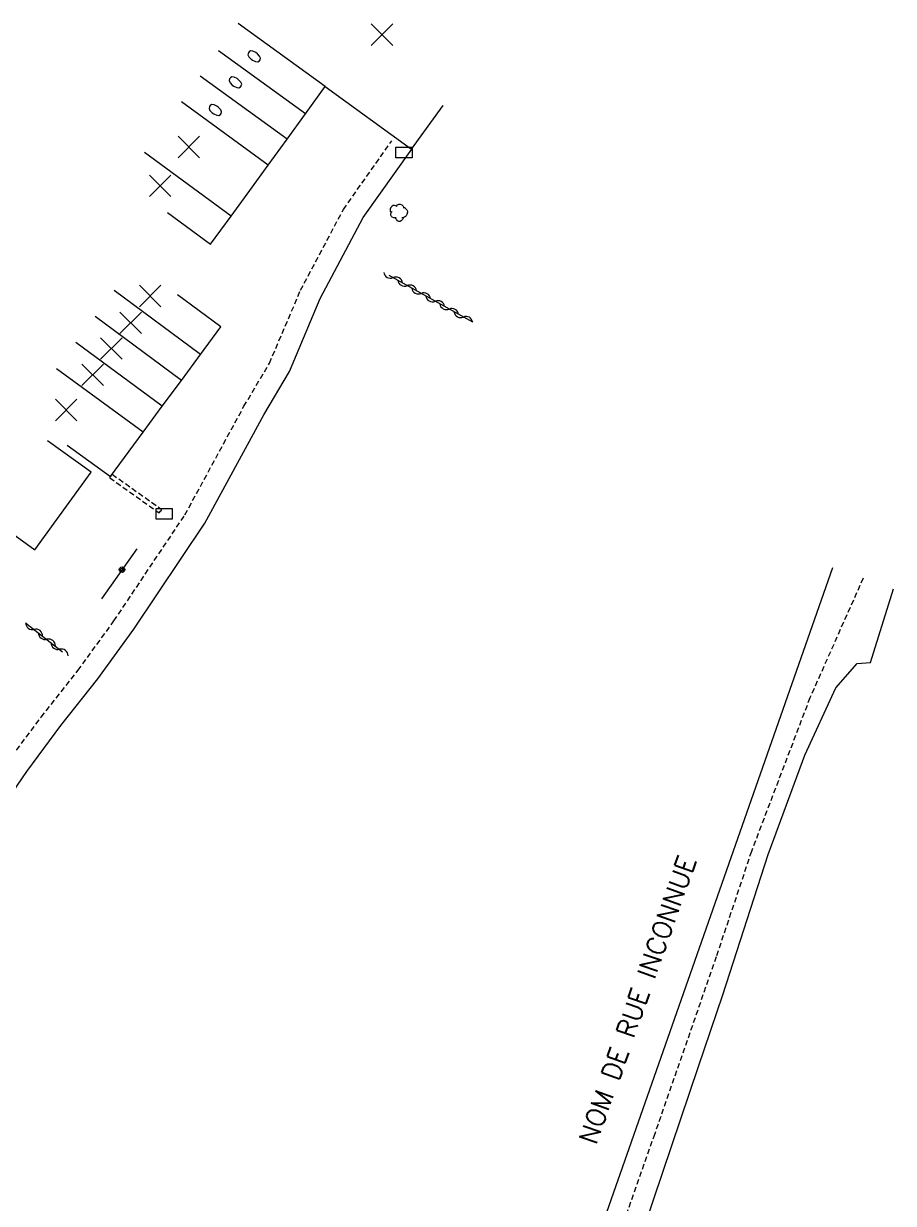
# Model space of a CAD drawing. Header units: millimetres. Extents: x 160999 to 162000, y 122000 to 123000.
# Drawn here: x 161158.6 to 161239.6, y 122829.3 to 122939.2 of the extents above; entities that cross this region are included whole.
import ezdxf
from ezdxf.enums import TextEntityAlignment as Align

# ---------------------------------------------------------------- set-up
doc = ezdxf.new("R2010")
doc.units = ezdxf.units.MM
doc.linetypes.add('DASHED', pattern=[0.75, 0.5, -0.25])
doc.layers.get('0').update_dxf_attribs({"linetype": 'CONTINUOUS'})
for name, color, linetype in [('W0001', 6, 'DASHED'), ('W0008', 7, 'CONTINUOUS'), ('W0100', 7, 'CONTINUOUS'), ('W0112', 1, 'DASHED'), ('W0300', 7, 'CONTINUOUS'), ('W0310', 3, 'CONTINUOUS'), ('W0322', 7, 'CONTINUOUS'), ('W0989', 7, 'CONTINUOUS'), ('W0991', 7, 'CONTINUOUS'), ('W1102', 7, 'CONTINUOUS'), ('W1471', 7, 'CONTINUOUS')]:
    doc.layers.add(name, color=color, linetype=linetype)
doc.styles.get("Standard").update_dxf_attribs({"font": 'romans.shx', "width": 0.85})

# ---------------------------------------------------------------- blocks, each defined once
blk = doc.blocks.new('t991o')
at = {"color": 0, "linetype": 'Continuous'}
for p, q in [((-1, 1), (1, -1)), ((-1, -1), (1, 1))]:
    blk.add_line(p, q, dxfattribs=at)
blk = doc.blocks.new('T1471')
at = {"color": 0, "linetype": 'Continuous', "flags": 128}
blk.add_lwpolyline([(-0.75, -0.5), (-0.75, 0.5), (0.75, 0.5), (0.75, -0.5), (-0.75, -0.5)], dxfattribs=at)
blk = doc.blocks.new('T300')
for p, q in [((-0.8, 0.51), (-0.86, 0.34)), ((-0.86, 0.34), (-0.86, 0.17)), ((-0.86, 0.17), (-0.74, 0.06)), ((-0.69, 0.63), (-0.8, 0.51)), ((-0.8, -0.06), (-0.74, 0.06)), ((-0.74, 0.06), (-0.69, 0.11)), ((-0.57, 0.69), (-0.69, 0.63)), ((-0.46, 0.69), (-0.57, 0.69)), ((-0.29, 0.63), (-0.46, 0.69)), ((-0.29, 0.63), (-0.17, 0.74)), ((-0.23, 0.57), (-0.29, 0.63)), ((-0.17, 0.74), (-0.06, 0.8)), ((-0.06, 0.8), (0.06, 0.8)), ((0.06, 0.8), (0.23, 0.74)), ((0.23, 0.74), (0.34, 0.63)), ((0.34, 0.63), (0.4, 0.51)), ((0.46, 0.46), (0.34, 0.46)), ((0.4, 0.51), (0.4, 0.46)), ((0.57, 0.4), (0.46, 0.46)), ((0.57, 0.4), (0.69, 0.29)), ((0.69, 0.29), (0.74, 0.17)), ((0.74, 0.06), (0.69, -0.17)), ((0.74, 0.17), (0.74, 0.06)), ((-0.8, -0.17), (-0.8, -0.06)), ((-0.8, -0.23), (-0.8, -0.17)), ((-0.74, -0.34), (-0.8, -0.23)), ((-0.69, -0.4), (-0.74, -0.34)), ((-0.51, -0.46), (-0.69, -0.4)), ((-0.4, -0.46), (-0.51, -0.46)), ((-0.4, -0.46), (-0.34, -0.46)), ((-0.34, -0.46), (-0.34, -0.4)), ((-0.34, -0.51), (-0.34, -0.46)), ((-0.29, -0.63), (-0.34, -0.51)), ((-0.17, -0.74), (-0.29, -0.63)), ((-0.06, -0.8), (-0.17, -0.74)), ((0.06, -0.8), (-0.06, -0.8)), ((0.17, -0.74), (0.06, -0.8)), ((0.23, -0.69), (0.17, -0.74)), ((0.29, -0.46), (0.23, -0.46)), ((0.29, -0.63), (0.23, -0.69)), ((0.46, -0.4), (0.29, -0.46)), ((0.34, -0.51), (0.29, -0.63)), ((0.34, -0.51), (0.34, -0.46)), ((0.57, -0.34), (0.46, -0.4)), ((0.63, -0.29), (0.57, -0.34)), ((0.69, -0.17), (0.63, -0.29))]:
    blk.add_line(p, q)
blk = doc.blocks.new('t310o')
at = {"color": 0, "linetype": 'Continuous'}
for centre, start, end in [((-0.5, 0.38), 216.8699, 323.1304), ((0.5, -0.37), 36.8699, 143.1303)]:
    blk.add_arc(centre, 0.625, start, end, dxfattribs=at)
blk = doc.blocks.new('t322o')
at = {"color": 0, "linetype": 'Continuous'}
for radius in [0.25, 0.15]:
    blk.add_circle((0, 0), radius, dxfattribs=at)

msp = doc.modelspace()

# ---------------------------------------------------------------- linework, layer by layer
at = {"layer": 'W0001'}
for points in [[(161131.08, 122827.89), (161133.66, 122831.98), (161141.78, 122845.24), (161147.66, 122855.12), (161150.79, 122860.79), (161153.57, 122865.25), (161157.07, 122870.34), (161160.24, 122874.62), (161163.67, 122878.96), (161167.02, 122883.58), (161173.63, 122893.46), (161179.12, 122903.56), (161181.5, 122907.58), (161184.39, 122914.37), (161188.38, 122921.9), (161192.9, 122928.3)], [(161236.77, 122887.56), (161231.81, 122876.41), (161226.36, 122862.1), (161223.09, 122852.29), (161217.36, 122835.8), (161211.66, 122819.62)]]:
    msp.add_lwpolyline(points, dxfattribs=at)
at = {"layer": 'W0008'}
for points in [[(161117.74, 122766.89), (161112.27, 122772.23), (161110.07, 122775.73), (161107.9, 122781.51), (161108.28, 122788.14), (161110.38, 122793.72), (161116.6, 122801.3), (161124.35, 122811.51), (161133.02, 122825.99), (161138.27, 122834.93), (161148.66, 122853.64), (161155.41, 122864.47), (161158.92, 122869.56), (161162.08, 122873.84), (161165.52, 122878.18), (161168.87, 122882.8), (161175.48, 122892.68), (161180.97, 122902.78), (161183.35, 122906.8), (161186.23, 122913.59), (161190.22, 122921.13), (161194.74, 122927.52)], [(161164.91, 122736.15), (161166.6, 122740.15), (161167.21, 122745.77), (161168.74, 122752.22), (161170.15, 122758.13), (161172.38, 122763.35), (161175.72, 122768.9), (161180.27, 122774.9), (161184.86, 122780.45), (161190.49, 122786.16), (161197.84, 122792.53), (161200.06, 122794.9), (161201.94, 122797.96), (161202.59, 122799.72), (161211.01, 122823.1), (161233.96, 122888.54)], [(161183.83, 122753.98), (161190.37, 122768.01), (161197.35, 122782.11), (161201.17, 122790.27), (161204.59, 122796.28), (161207.21, 122802.1), (161209.14, 122806.56), (161214.78, 122822.32), (161221.43, 122842.08), (161223.7, 122848.75), (161227.94, 122861.83), (161231.34, 122871.07), (161234.24, 122877.36), (161236.2, 122879.61), (161237.45, 122879.71), (161239.58, 122886.57)]]:
    msp.add_lwpolyline(points, dxfattribs=at)
at = {"layer": 'W0100'}
for points in [[(161171.99, 122921.62), (161176.02, 122918.66), (161177.93, 122921.27), (161179.66, 122923.65), (161181.39, 122926.03), (161183.14, 122928.45), (161184.85, 122930.79), (161186.69, 122933.36), (161194.73, 122927.52), (161197.67, 122931.57), (161197.67, 122931.57), (161197.67, 122931.57), (161197.67, 122931.57), (161197.67, 122931.57), (161197.67, 122931.57), (161197.67, 122931.57), (161197.67, 122931.57), (161197.67, 122931.57), (161197.67, 122931.57), (161197.67, 122931.57), (161197.67, 122931.57), (161197.67, 122931.57), (161197.67, 122931.57), (161197.67, 122931.57), (161197.67, 122931.57), (161197.67, 122931.57), (161197.67, 122931.57), (161197.67, 122931.57), (161197.67, 122931.57), (161197.67, 122931.57), (161197.67, 122931.57), (161197.67, 122931.57), (161197.67, 122931.57), (161197.67, 122931.57), (161197.67, 122931.57), (161197.67, 122931.57), (161197.67, 122931.57), (161197.67, 122931.57), (161197.67, 122931.57), (161197.67, 122931.57), (161197.67, 122931.57), (161197.67, 122931.57), (161197.67, 122931.57), (161197.67, 122931.57), (161197.67, 122931.57), (161197.67, 122931.57), (161197.67, 122931.57), (161197.67, 122931.57), (161197.67, 122931.57), (161197.67, 122931.57), (161197.67, 122931.57), (161197.67, 122931.57), (161197.67, 122931.57), (161197.67, 122931.57), (161197.67, 122931.57), (161197.67, 122931.57), (161197.67, 122931.57), (161197.67, 122931.57), (161197.67, 122931.57), (161197.67, 122931.57), (161197.67, 122931.57), (161197.67, 122931.57), (161197.67, 122931.57), (161197.67, 122931.57), (161197.67, 122931.57), (161197.67, 122931.57), (161197.67, 122931.57), (161197.67, 122931.57), (161197.67, 122931.57), (161197.67, 122931.57), (161197.67, 122931.57), (161197.67, 122931.57), (161197.67, 122931.57), (161197.67, 122931.57), (161197.67, 122931.57), (161197.67, 122931.57), (161197.67, 122931.57), (161197.67, 122931.57), (161197.67, 122931.57), (161197.67, 122931.57), (161197.67, 122931.57), (161197.67, 122931.57), (161197.67, 122931.57), (161197.67, 122931.57), (161197.67, 122931.57), (161197.67, 122931.57), (161197.67, 122931.57), (161197.67, 122931.57), (161197.67, 122931.57), (161197.67, 122931.57), (161197.67, 122931.57), (161197.67, 122931.57), (161197.67, 122931.57), (161197.67, 122931.57), (161197.67, 122931.57), (161197.67, 122931.57), (161197.67, 122931.57), (161197.67, 122931.57), (161197.67, 122931.57), (161197.67, 122931.57), (161197.67, 122931.57), (161197.67, 122931.57), (161197.67, 122931.57), (161197.67, 122931.57), (161197.67, 122931.57), (161197.67, 122931.57), (161197.67, 122931.57), (161197.67, 122931.57), (161197.67, 122931.57), (161197.67, 122931.57), (161197.67, 122931.57), (161197.67, 122931.57), (161197.67, 122931.57), (161197.67, 122931.57), (161197.67, 122931.57), (161197.67, 122931.57), (161197.67, 122931.57), (161197.67, 122931.57), (161197.67, 122931.57), (161197.67, 122931.57)], [(161162.67, 122899.95), (161166.71, 122897.01), (161169.74, 122901.16), (161171.52, 122903.56), (161173.31, 122905.98), (161175.09, 122908.4), (161176.98, 122910.96), (161172.95, 122913.93), (161172.95, 122913.93), (161172.95, 122913.93), (161172.95, 122913.93), (161172.95, 122913.93), (161172.95, 122913.93), (161172.95, 122913.93), (161172.95, 122913.93), (161172.95, 122913.93), (161172.95, 122913.93), (161172.95, 122913.93), (161172.95, 122913.93), (161172.95, 122913.93), (161172.95, 122913.93), (161172.95, 122913.93), (161172.95, 122913.93), (161172.95, 122913.93), (161172.95, 122913.93), (161172.95, 122913.93), (161172.95, 122913.93), (161172.95, 122913.93), (161172.95, 122913.93), (161172.95, 122913.93), (161172.95, 122913.93), (161172.95, 122913.93), (161172.95, 122913.93), (161172.95, 122913.93), (161172.95, 122913.93), (161172.95, 122913.93), (161172.95, 122913.93), (161172.95, 122913.93), (161172.95, 122913.93), (161172.95, 122913.93), (161172.95, 122913.93), (161172.95, 122913.93), (161172.95, 122913.93), (161172.95, 122913.93), (161172.95, 122913.93), (161172.95, 122913.93), (161172.95, 122913.93), (161172.95, 122913.93), (161172.95, 122913.93), (161172.95, 122913.93), (161172.95, 122913.93), (161172.95, 122913.93), (161172.95, 122913.93), (161172.95, 122913.93), (161172.95, 122913.93), (161172.95, 122913.93), (161172.95, 122913.93), (161172.95, 122913.93), (161172.95, 122913.93), (161172.95, 122913.93), (161172.95, 122913.93), (161172.95, 122913.93), (161172.95, 122913.93), (161172.95, 122913.93), (161172.95, 122913.93), (161172.95, 122913.93), (161172.95, 122913.93), (161172.95, 122913.93), (161172.95, 122913.93), (161172.95, 122913.93), (161172.95, 122913.93), (161172.95, 122913.93), (161172.95, 122913.93), (161172.95, 122913.93), (161172.95, 122913.93), (161172.95, 122913.93), (161172.95, 122913.93), (161172.95, 122913.93), (161172.95, 122913.93), (161172.95, 122913.93), (161172.95, 122913.93), (161172.95, 122913.93), (161172.95, 122913.93), (161172.95, 122913.93), (161172.95, 122913.93), (161172.95, 122913.93), (161172.95, 122913.93), (161172.95, 122913.93), (161172.95, 122913.93), (161172.95, 122913.93), (161172.95, 122913.93), (161172.95, 122913.93), (161172.95, 122913.93), (161172.95, 122913.93), (161172.95, 122913.93), (161172.95, 122913.93), (161172.95, 122913.93), (161172.95, 122913.93), (161172.95, 122913.93), (161172.95, 122913.93), (161172.95, 122913.93), (161172.95, 122913.93), (161172.95, 122913.93), (161172.95, 122913.93), (161172.95, 122913.93), (161172.95, 122913.93), (161172.95, 122913.93), (161172.95, 122913.93), (161172.95, 122913.93), (161172.95, 122913.93), (161172.95, 122913.93), (161172.95, 122913.93), (161172.95, 122913.93), (161172.95, 122913.93), (161172.95, 122913.93), (161172.95, 122913.93), (161172.95, 122913.93), (161172.95, 122913.93), (161172.95, 122913.93), (161172.95, 122913.93)], [(161155.61, 122893.12), (161159.67, 122890.19), (161164.89, 122897.43), (161160.83, 122900.36), (161160.83, 122900.36), (161160.83, 122900.36), (161160.83, 122900.36), (161160.83, 122900.36), (161160.83, 122900.36), (161160.83, 122900.36), (161160.83, 122900.36), (161160.83, 122900.36), (161160.83, 122900.36), (161160.83, 122900.36), (161160.83, 122900.36), (161160.83, 122900.36), (161160.83, 122900.36), (161160.83, 122900.36), (161160.83, 122900.36), (161160.83, 122900.36), (161160.83, 122900.36), (161160.83, 122900.36), (161160.83, 122900.36), (161160.83, 122900.36), (161160.83, 122900.36), (161160.83, 122900.36), (161160.83, 122900.36), (161160.83, 122900.36), (161160.83, 122900.36), (161160.83, 122900.36), (161160.83, 122900.36), (161160.83, 122900.36), (161160.83, 122900.36), (161160.83, 122900.36), (161160.83, 122900.36), (161160.83, 122900.36), (161160.83, 122900.36), (161160.83, 122900.36), (161160.83, 122900.36), (161160.83, 122900.36), (161160.83, 122900.36), (161160.83, 122900.36), (161160.83, 122900.36), (161160.83, 122900.36), (161160.83, 122900.36), (161160.83, 122900.36), (161160.83, 122900.36), (161160.83, 122900.36), (161160.83, 122900.36), (161160.83, 122900.36), (161160.83, 122900.36), (161160.83, 122900.36), (161160.83, 122900.36), (161160.83, 122900.36), (161160.83, 122900.36), (161160.83, 122900.36), (161160.83, 122900.36), (161160.83, 122900.36), (161160.83, 122900.36), (161160.83, 122900.36), (161160.83, 122900.36), (161160.83, 122900.36), (161160.83, 122900.36), (161160.83, 122900.36), (161160.83, 122900.36), (161160.83, 122900.36), (161160.83, 122900.36), (161160.83, 122900.36), (161160.83, 122900.36), (161160.83, 122900.36), (161160.83, 122900.36), (161160.83, 122900.36), (161160.83, 122900.36), (161160.83, 122900.36), (161160.83, 122900.36), (161160.83, 122900.36), (161160.83, 122900.36), (161160.83, 122900.36), (161160.83, 122900.36), (161160.83, 122900.36), (161160.83, 122900.36), (161160.83, 122900.36), (161160.83, 122900.36), (161160.83, 122900.36), (161160.83, 122900.36), (161160.83, 122900.36), (161160.83, 122900.36), (161160.83, 122900.36), (161160.83, 122900.36), (161160.83, 122900.36), (161160.83, 122900.36), (161160.83, 122900.36), (161160.83, 122900.36), (161160.83, 122900.36), (161160.83, 122900.36), (161160.83, 122900.36), (161160.83, 122900.36), (161160.83, 122900.36), (161160.83, 122900.36), (161160.83, 122900.36), (161160.83, 122900.36), (161160.83, 122900.36), (161160.83, 122900.36), (161160.83, 122900.36), (161160.83, 122900.36), (161160.83, 122900.36), (161160.83, 122900.36), (161160.83, 122900.36), (161160.83, 122900.36), (161160.83, 122900.36), (161160.83, 122900.36), (161160.83, 122900.36), (161160.83, 122900.36), (161160.83, 122900.36), (161160.83, 122900.36), (161160.83, 122900.36), (161160.83, 122900.36), (161160.83, 122900.36), (161160.83, 122900.36), (161160.83, 122900.36)]]:
    msp.add_lwpolyline(points, dxfattribs=at)
at = {"layer": 'W0112'}
for points in [[(161166.63, 122896.9), (161166.86, 122897.23), (161171.46, 122893.96), (161171.35, 122893.79), (161171.35, 122893.79), (161171.35, 122893.79), (161171.35, 122893.79), (161171.35, 122893.79), (161171.35, 122893.79), (161171.35, 122893.79), (161171.35, 122893.79), (161171.35, 122893.79), (161171.35, 122893.79), (161171.35, 122893.79), (161171.35, 122893.79), (161171.35, 122893.79), (161171.35, 122893.79), (161171.35, 122893.79), (161171.35, 122893.79), (161171.35, 122893.79), (161171.35, 122893.79), (161171.35, 122893.79), (161171.35, 122893.79), (161171.35, 122893.79), (161171.35, 122893.79), (161171.35, 122893.79), (161171.35, 122893.79), (161171.35, 122893.79), (161171.35, 122893.79), (161171.35, 122893.79), (161171.35, 122893.79), (161171.35, 122893.79), (161171.35, 122893.79), (161171.35, 122893.79), (161171.35, 122893.79), (161171.35, 122893.79), (161171.35, 122893.79), (161171.35, 122893.79), (161171.35, 122893.79), (161171.35, 122893.79), (161171.35, 122893.79), (161171.35, 122893.79), (161171.35, 122893.79), (161171.35, 122893.79), (161171.35, 122893.79), (161171.35, 122893.79), (161171.35, 122893.79), (161171.35, 122893.79), (161171.35, 122893.79), (161171.35, 122893.79), (161171.35, 122893.79), (161171.35, 122893.79), (161171.35, 122893.79), (161171.35, 122893.79), (161171.35, 122893.79), (161171.35, 122893.79), (161171.35, 122893.79), (161171.35, 122893.79), (161171.35, 122893.79), (161171.35, 122893.79), (161171.35, 122893.79), (161171.35, 122893.79), (161171.35, 122893.79), (161171.35, 122893.79), (161171.35, 122893.79), (161171.35, 122893.79), (161171.35, 122893.79), (161171.35, 122893.79), (161171.35, 122893.79), (161171.35, 122893.79), (161171.35, 122893.79), (161171.35, 122893.79), (161171.35, 122893.79), (161171.35, 122893.79), (161171.35, 122893.79), (161171.35, 122893.79), (161171.35, 122893.79), (161171.35, 122893.79), (161171.35, 122893.79), (161171.35, 122893.79), (161171.35, 122893.79), (161171.35, 122893.79), (161171.35, 122893.79), (161171.35, 122893.79), (161171.35, 122893.79), (161171.35, 122893.79), (161171.35, 122893.79), (161171.35, 122893.79), (161171.35, 122893.79), (161171.35, 122893.79), (161171.35, 122893.79), (161171.35, 122893.79), (161171.35, 122893.79), (161171.35, 122893.79), (161171.35, 122893.79), (161171.35, 122893.79), (161171.35, 122893.79), (161171.35, 122893.79), (161171.35, 122893.79), (161171.35, 122893.79), (161171.35, 122893.79), (161171.35, 122893.79), (161171.35, 122893.79), (161171.35, 122893.79), (161171.35, 122893.79), (161171.35, 122893.79), (161171.35, 122893.79), (161171.35, 122893.79), (161171.35, 122893.79), (161171.35, 122893.79), (161171.35, 122893.79), (161171.35, 122893.79), (161171.35, 122893.79), (161171.35, 122893.79), (161171.35, 122893.79), (161171.35, 122893.79), (161171.35, 122893.79), (161171.35, 122893.79), (161171.35, 122893.79), (161171.35, 122893.79)], [(161166.63, 122896.9), (161171.23, 122893.63), (161171.35, 122893.79), (161171.35, 122893.79), (161171.35, 122893.79), (161171.35, 122893.79), (161171.35, 122893.79), (161171.35, 122893.79), (161171.35, 122893.79), (161171.35, 122893.79), (161171.35, 122893.79), (161171.35, 122893.79), (161171.35, 122893.79), (161171.35, 122893.79), (161171.35, 122893.79), (161171.35, 122893.79), (161171.35, 122893.79), (161171.35, 122893.79), (161171.35, 122893.79), (161171.35, 122893.79), (161171.35, 122893.79), (161171.35, 122893.79), (161171.35, 122893.79), (161171.35, 122893.79), (161171.35, 122893.79), (161171.35, 122893.79), (161171.35, 122893.79), (161171.35, 122893.79), (161171.35, 122893.79), (161171.35, 122893.79), (161171.35, 122893.79), (161171.35, 122893.79), (161171.35, 122893.79), (161171.35, 122893.79), (161171.35, 122893.79), (161171.35, 122893.79), (161171.35, 122893.79), (161171.35, 122893.79), (161171.35, 122893.79), (161171.35, 122893.79), (161171.35, 122893.79), (161171.35, 122893.79), (161171.35, 122893.79), (161171.35, 122893.79), (161171.35, 122893.79), (161171.35, 122893.79), (161171.35, 122893.79), (161171.35, 122893.79), (161171.35, 122893.79), (161171.35, 122893.79), (161171.35, 122893.79), (161171.35, 122893.79), (161171.35, 122893.79), (161171.35, 122893.79), (161171.35, 122893.79), (161171.35, 122893.79), (161171.35, 122893.79), (161171.35, 122893.79), (161171.35, 122893.79), (161171.35, 122893.79), (161171.35, 122893.79), (161171.35, 122893.79), (161171.35, 122893.79), (161171.35, 122893.79), (161171.35, 122893.79), (161171.35, 122893.79), (161171.35, 122893.79), (161171.35, 122893.79), (161171.35, 122893.79), (161171.35, 122893.79), (161171.35, 122893.79), (161171.35, 122893.79), (161171.35, 122893.79), (161171.35, 122893.79), (161171.35, 122893.79), (161171.35, 122893.79), (161171.35, 122893.79), (161171.35, 122893.79), (161171.35, 122893.79), (161171.35, 122893.79), (161171.35, 122893.79), (161171.35, 122893.79), (161171.35, 122893.79), (161171.35, 122893.79), (161171.35, 122893.79), (161171.35, 122893.79), (161171.35, 122893.79), (161171.35, 122893.79), (161171.35, 122893.79), (161171.35, 122893.79), (161171.35, 122893.79), (161171.35, 122893.79), (161171.35, 122893.79), (161171.35, 122893.79), (161171.35, 122893.79), (161171.35, 122893.79), (161171.35, 122893.79), (161171.35, 122893.79), (161171.35, 122893.79), (161171.35, 122893.79), (161171.35, 122893.79), (161171.35, 122893.79), (161171.35, 122893.79), (161171.35, 122893.79), (161171.35, 122893.79), (161171.35, 122893.79), (161171.35, 122893.79), (161171.35, 122893.79), (161171.35, 122893.79), (161171.35, 122893.79), (161171.35, 122893.79), (161171.35, 122893.79), (161171.35, 122893.79), (161171.35, 122893.79), (161171.35, 122893.79), (161171.35, 122893.79), (161171.35, 122893.79), (161171.35, 122893.79), (161171.35, 122893.79), (161171.35, 122893.79)]]:
    msp.add_lwpolyline(points, dxfattribs=at)
at = {"layer": 'W0310'}
for points in [[(161200.42, 122911.39), (161200.42, 122911.39), (161200.42, 122911.39), (161200.42, 122911.39), (161200.42, 122911.39), (161200.42, 122911.39), (161200.42, 122911.39), (161200.42, 122911.39), (161200.42, 122911.39), (161200.42, 122911.39), (161200.42, 122911.39), (161200.42, 122911.39), (161200.42, 122911.39), (161200.42, 122911.39), (161200.42, 122911.39), (161200.42, 122911.39), (161200.42, 122911.39), (161200.42, 122911.39), (161200.42, 122911.39), (161192.64, 122915.75)], [(161200.42, 122911.39), (161200.42, 122911.39), (161200.42, 122911.39), (161200.42, 122911.39), (161200.42, 122911.39), (161200.42, 122911.39), (161200.42, 122911.39), (161200.42, 122911.39), (161200.42, 122911.39), (161200.42, 122911.39), (161200.42, 122911.39), (161200.42, 122911.39), (161200.42, 122911.39), (161200.42, 122911.39), (161200.42, 122911.39), (161200.42, 122911.39), (161200.42, 122911.39), (161200.42, 122911.39), (161200.42, 122911.39), (161200.42, 122911.39), (161200.42, 122911.39), (161200.42, 122911.39), (161200.42, 122911.39), (161200.42, 122911.39), (161200.42, 122911.39), (161200.42, 122911.39), (161200.42, 122911.39), (161200.42, 122911.39), (161200.42, 122911.39), (161200.42, 122911.39), (161200.42, 122911.39), (161200.42, 122911.39), (161200.42, 122911.39), (161200.42, 122911.39), (161200.42, 122911.39), (161200.42, 122911.39), (161200.42, 122911.39), (161200.42, 122911.39), (161200.42, 122911.39), (161200.42, 122911.39), (161200.42, 122911.39), (161200.42, 122911.39), (161200.42, 122911.39), (161200.42, 122911.39), (161200.42, 122911.39), (161200.42, 122911.39), (161200.42, 122911.39), (161200.42, 122911.39), (161200.42, 122911.39), (161200.42, 122911.39), (161200.42, 122911.39), (161200.42, 122911.39), (161200.42, 122911.39), (161200.42, 122911.39), (161200.42, 122911.39), (161200.42, 122911.39), (161200.42, 122911.39), (161200.42, 122911.39), (161200.42, 122911.39), (161200.42, 122911.39), (161200.42, 122911.39), (161200.42, 122911.39), (161200.42, 122911.39), (161200.42, 122911.39), (161200.42, 122911.39), (161200.42, 122911.39), (161200.42, 122911.39), (161200.42, 122911.39), (161200.42, 122911.39), (161200.42, 122911.39), (161200.42, 122911.39), (161200.42, 122911.39), (161200.42, 122911.39), (161200.42, 122911.39), (161200.42, 122911.39), (161200.42, 122911.39), (161200.42, 122911.39), (161200.42, 122911.39), (161200.42, 122911.39), (161200.42, 122911.39), (161200.42, 122911.39), (161200.42, 122911.39), (161200.42, 122911.39), (161200.42, 122911.39), (161200.42, 122911.39), (161200.42, 122911.39), (161200.42, 122911.39), (161200.42, 122911.39), (161200.42, 122911.39), (161200.42, 122911.39), (161200.42, 122911.39), (161200.42, 122911.39), (161200.42, 122911.39), (161200.42, 122911.39), (161200.42, 122911.39), (161200.42, 122911.39), (161200.42, 122911.39), (161200.42, 122911.39), (161200.42, 122911.39), (161200.42, 122911.39), (161200.42, 122911.39)], [(161158.8, 122883.39), (161158.8, 122883.39), (161158.8, 122883.39), (161158.8, 122883.39), (161158.8, 122883.39), (161158.8, 122883.39), (161158.8, 122883.39), (161158.8, 122883.39), (161158.8, 122883.39), (161158.8, 122883.39), (161158.8, 122883.39), (161158.8, 122883.39), (161158.8, 122883.39), (161158.8, 122883.39), (161158.8, 122883.39), (161158.8, 122883.39), (161158.8, 122883.39), (161158.8, 122883.39), (161158.8, 122883.39), (161158.8, 122883.39), (161158.8, 122883.39), (161158.8, 122883.39), (161158.8, 122883.39), (161158.8, 122883.39), (161158.8, 122883.39), (161158.8, 122883.39), (161158.8, 122883.39), (161158.8, 122883.39), (161158.8, 122883.39), (161158.8, 122883.39), (161158.8, 122883.39), (161158.8, 122883.39), (161158.8, 122883.39), (161158.8, 122883.39), (161158.8, 122883.39), (161158.8, 122883.39), (161158.8, 122883.39), (161158.8, 122883.39), (161158.8, 122883.39), (161158.8, 122883.39), (161158.8, 122883.39), (161158.8, 122883.39), (161158.8, 122883.39), (161158.8, 122883.39), (161158.8, 122883.39), (161158.8, 122883.39), (161158.8, 122883.39), (161158.8, 122883.39), (161158.8, 122883.39), (161158.8, 122883.39), (161158.8, 122883.39), (161158.8, 122883.39), (161158.8, 122883.39), (161158.8, 122883.39), (161158.8, 122883.39), (161158.8, 122883.39), (161158.8, 122883.39), (161158.8, 122883.39), (161158.8, 122883.39), (161158.8, 122883.39), (161158.8, 122883.39), (161158.8, 122883.39), (161158.8, 122883.39), (161158.8, 122883.39), (161158.8, 122883.39), (161158.8, 122883.39), (161158.8, 122883.39), (161158.8, 122883.39), (161158.8, 122883.39), (161158.8, 122883.39), (161158.8, 122883.39), (161158.8, 122883.39), (161158.8, 122883.39), (161158.8, 122883.39), (161158.8, 122883.39), (161158.8, 122883.39), (161158.8, 122883.39), (161158.8, 122883.39), (161158.8, 122883.39), (161158.8, 122883.39), (161158.8, 122883.39), (161158.8, 122883.39), (161158.8, 122883.39), (161158.8, 122883.39), (161158.8, 122883.39), (161158.8, 122883.39), (161158.8, 122883.39), (161158.8, 122883.39), (161158.8, 122883.39), (161158.8, 122883.39), (161158.8, 122883.39), (161158.8, 122883.39), (161158.8, 122883.39), (161158.8, 122883.39), (161158.8, 122883.39), (161158.8, 122883.39), (161158.8, 122883.39), (161158.8, 122883.39), (161158.8, 122883.39), (161158.8, 122883.39), (161158.8, 122883.39)], [(161158.8, 122883.39), (161158.8, 122883.39), (161158.8, 122883.39), (161158.8, 122883.39), (161158.8, 122883.39), (161158.8, 122883.39), (161158.8, 122883.39), (161158.8, 122883.39), (161158.8, 122883.39), (161158.8, 122883.39), (161158.8, 122883.39), (161158.8, 122883.39), (161158.8, 122883.39), (161158.8, 122883.39), (161158.8, 122883.39), (161158.8, 122883.39), (161158.8, 122883.39), (161158.8, 122883.39), (161158.8, 122883.39), (161162.24, 122880.71)]]:
    msp.add_lwpolyline(points, dxfattribs=at)
at = {"layer": 'W0322'}
for points in [[(161169.14, 122890.29), (161169.14, 122890.29), (161169.14, 122890.29), (161169.14, 122890.29), (161169.14, 122890.29), (161169.14, 122890.29), (161169.14, 122890.29), (161169.14, 122890.29), (161169.14, 122890.29), (161169.14, 122890.29), (161169.14, 122890.29), (161169.14, 122890.29), (161169.14, 122890.29), (161169.14, 122890.29), (161169.14, 122890.29), (161169.14, 122890.29), (161169.14, 122890.29), (161169.14, 122890.29), (161169.14, 122890.29), (161165.85, 122885.64)], [(161169.14, 122890.29), (161169.14, 122890.29), (161169.14, 122890.29), (161169.14, 122890.29), (161169.14, 122890.29), (161169.14, 122890.29), (161169.14, 122890.29), (161169.14, 122890.29), (161169.14, 122890.29), (161169.14, 122890.29), (161169.14, 122890.29), (161169.14, 122890.29), (161169.14, 122890.29), (161169.14, 122890.29), (161169.14, 122890.29), (161169.14, 122890.29), (161169.14, 122890.29), (161169.14, 122890.29), (161169.14, 122890.29), (161169.14, 122890.29), (161169.14, 122890.29), (161169.14, 122890.29), (161169.14, 122890.29), (161169.14, 122890.29), (161169.14, 122890.29), (161169.14, 122890.29), (161169.14, 122890.29), (161169.14, 122890.29), (161169.14, 122890.29), (161169.14, 122890.29), (161169.14, 122890.29), (161169.14, 122890.29), (161169.14, 122890.29), (161169.14, 122890.29), (161169.14, 122890.29), (161169.14, 122890.29), (161169.14, 122890.29), (161169.14, 122890.29), (161169.14, 122890.29), (161169.14, 122890.29), (161169.14, 122890.29), (161169.14, 122890.29), (161169.14, 122890.29), (161169.14, 122890.29), (161169.14, 122890.29), (161169.14, 122890.29), (161169.14, 122890.29), (161169.14, 122890.29), (161169.14, 122890.29), (161169.14, 122890.29), (161169.14, 122890.29), (161169.14, 122890.29), (161169.14, 122890.29), (161169.14, 122890.29), (161169.14, 122890.29), (161169.14, 122890.29), (161169.14, 122890.29), (161169.14, 122890.29), (161169.14, 122890.29), (161169.14, 122890.29), (161169.14, 122890.29), (161169.14, 122890.29), (161169.14, 122890.29), (161169.14, 122890.29), (161169.14, 122890.29), (161169.14, 122890.29), (161169.14, 122890.29), (161169.14, 122890.29), (161169.14, 122890.29), (161169.14, 122890.29), (161169.14, 122890.29), (161169.14, 122890.29), (161169.14, 122890.29), (161169.14, 122890.29), (161169.14, 122890.29), (161169.14, 122890.29), (161169.14, 122890.29), (161169.14, 122890.29), (161169.14, 122890.29), (161169.14, 122890.29), (161169.14, 122890.29), (161169.14, 122890.29), (161169.14, 122890.29), (161169.14, 122890.29), (161169.14, 122890.29), (161169.14, 122890.29), (161169.14, 122890.29), (161169.14, 122890.29), (161169.14, 122890.29), (161169.14, 122890.29), (161169.14, 122890.29), (161169.14, 122890.29), (161169.14, 122890.29), (161169.14, 122890.29), (161169.14, 122890.29), (161169.14, 122890.29), (161169.14, 122890.29), (161169.14, 122890.29), (161169.14, 122890.29), (161169.14, 122890.29), (161169.14, 122890.29)]]:
    msp.add_lwpolyline(points, dxfattribs=at)
at = {"layer": 'W1102'}
for p, q in [((161186.69, 122933.36), (161178.58, 122939.2)), ((161184.85, 122930.79), (161176.76, 122936.68)), ((161183.14, 122928.45), (161175.04, 122934.31)), ((161181.39, 122926.03), (161173.3, 122931.91)), ((161177.93, 122921.27), (161169.87, 122927.19)), ((161175.09, 122908.4), (161167.05, 122914.34)), ((161173.31, 122905.98), (161165.26, 122911.92)), ((161171.52, 122903.56), (161163.48, 122909.51)), ((161169.74, 122901.16), (161161.66, 122907.06))]:
    msp.add_line(p, q, dxfattribs=at)

# ---------------------------------------------------------------- block references
at = {"layer": 'W0300'}
msp.add_blockref('T300', (161193.6, 122921.58), dxfattribs=at)
at = {"layer": 'W0310'}
for p, rotation in [((161193.01, 122915.55), 150.7507267088615), ((161194.32, 122914.81), 150.7507267088615), ((161195.63, 122914.08), 150.7507267088615), ((161196.93, 122913.35), 150.7507267088615), ((161198.24, 122912.62), 150.7507267088615), ((161199.55, 122911.88), 150.7507267088615), ((161159.59, 122882.78), 322.1388225041793), ((161160.78, 122881.86), 322.1388225041793), ((161161.96, 122880.93), 322.1388225041793)]:
    msp.add_blockref('t310o', p, dxfattribs=dict(at, rotation=rotation))
at = {"layer": 'W0322', "rotation": 234.7103226496824}
msp.add_blockref('t322o', (161167.77, 122888.35), dxfattribs=at)
at = {"layer": 'W0991'}
for p in [(161191.97, 122938.17), (161173.99, 122927.71), (161171.33, 122924.1), (161170.4, 122913.83), (161168.58, 122911.34), (161166.77, 122908.95), (161165.04, 122906.5), (161162.58, 122903.22)]:
    msp.add_blockref('t991o', p, dxfattribs=at)
at = {"layer": 'W1471'}
for p in [(161194.02, 122927.21), (161171.7, 122893.55)]:
    msp.add_blockref('T1471', p, dxfattribs=at)

# ---------------------------------------------------------------- texts
at = {"layer": 'W0989'}
msp.add_text('NOM DE RUE INCONNUE', height=1.75, rotation=70.5822, dxfattribs=at).set_placement((161215.76, 122848.3), align=Align.MIDDLE)
at = {"layer": 'W0991'}
for rotation, p in [(54.2174, (161180.08, 122936.15)), (53.977, (161178.33, 122933.73)), (54.0645, (161176.46, 122931.15))]:
    msp.add_text('0', height=1.25, rotation=rotation, dxfattribs=at).set_placement(p, align=Align.MIDDLE)

doc.saveas('drawing.dxf')
